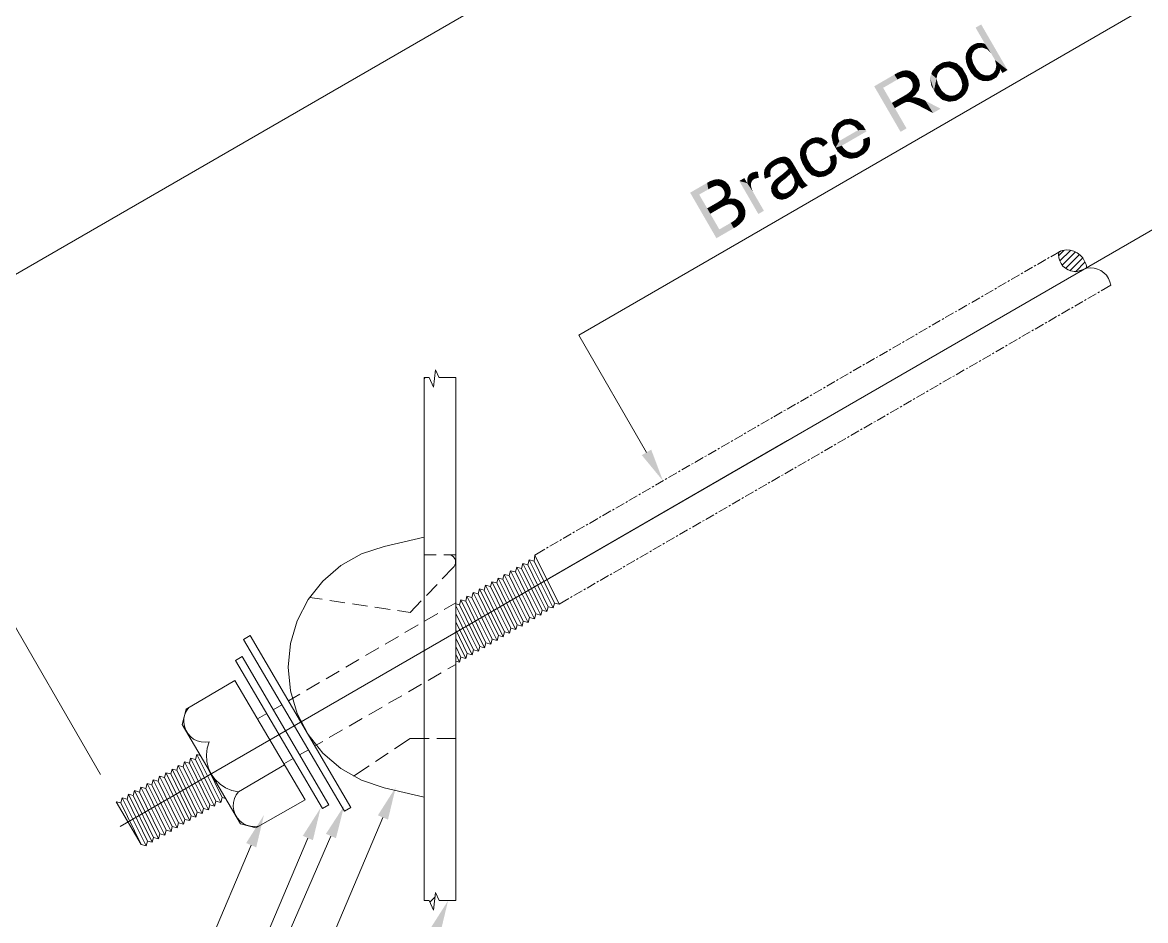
# Model space of a CAD drawing. Header units: millimetres. Extents: x 2 to 579, y 1 to 405.
# Drawn here: x 147.31 to 165.76, y 110.29 to 125.04 of the extents above; entities that cross this region are included whole.
import ezdxf

# ---------------------------------------------------------------- set-up
doc = ezdxf.new("R2010")
doc.units = ezdxf.units.MM
doc.linetypes.add('XKITLINE00', pattern=[0])
doc.layers.add('LinkedObject', color=7, linetype='Continuous', lineweight=0)

# ---------------------------------------------------------------- blocks, each defined once
blk = doc.blocks.new('*A4')
at = {"layer": 'LinkedObject'}
for color, points in [(7, [(163.057, 125.005), (163.121, 124.683), (162.965, 124.952)]), (7, [(163.057, 125.005), (163.222, 124.527), (163.121, 124.683)]), (7, [(163.222, 124.527), (163.057, 125.005), (163.49, 124.257)]), (7, [(162.953, 124.686), (163.013, 124.619), (162.928, 124.672)]), (7, [(163.002, 124.701), (163.013, 124.619), (162.953, 124.686)]), (7, [(163.027, 124.701), (163.013, 124.619), (163.002, 124.701)]), (7, [(163.027, 124.701), (163.081, 124.623), (163.013, 124.619)]), (7, [(163.052, 124.702), (163.081, 124.623), (163.027, 124.701)]), (7, [(163.099, 124.693), (163.081, 124.623), (163.052, 124.702)]), (7, [(163.121, 124.683), (163.081, 124.623), (163.099, 124.693)]), (7, [(163.081, 124.623), (163.121, 124.683), (163.117, 124.61)]), (7, [(163.117, 124.61), (163.121, 124.683), (163.153, 124.596)]), (7, [(163.121, 124.683), (163.222, 124.527), (163.153, 124.596)]), (7, [(162.811, 124.534), (162.908, 124.492), (162.8, 124.46)]), (7, [(162.914, 124.529), (162.811, 124.534), (162.828, 124.567)]), (7, [(162.908, 124.492), (162.811, 124.534), (162.914, 124.529)]), (7, [(162.845, 124.6), (162.951, 124.583), (162.828, 124.567)]), (7, [(162.828, 124.567), (162.951, 124.583), (162.914, 124.529)]), (7, [(162.895, 124.653), (162.951, 124.583), (162.845, 124.6)]), (7, [(162.928, 124.672), (162.951, 124.583), (162.895, 124.653)]), (7, [(162.928, 124.672), (163.013, 124.619), (162.981, 124.601)]), (7, [(162.951, 124.583), (162.928, 124.672), (162.981, 124.601)]), (7, [(163.222, 124.527), (163.49, 124.257), (163.254, 124.471)]), (7, [(162.372, 124.351), (162.237, 124.192), (162.322, 124.321)]), (7, [(162.382, 124.254), (162.237, 124.192), (162.372, 124.351)]), (7, [(162.322, 124.321), (162.237, 124.192), (162.254, 124.242)]), (7, [(162.54, 124.399), (162.372, 124.351), (162.428, 124.383)]), (7, [(162.597, 124.383), (162.372, 124.351), (162.54, 124.399)]), (7, [(162.522, 124.301), (162.372, 124.351), (162.597, 124.383)]), (7, [(162.372, 124.351), (162.45, 124.294), (162.416, 124.274)]), (7, [(162.45, 124.294), (162.372, 124.351), (162.522, 124.301)]), (7, [(162.382, 124.254), (162.372, 124.351), (162.416, 124.274)]), (7, [(162.522, 124.301), (162.597, 124.383), (162.56, 124.288)]), (7, [(162.597, 124.383), (162.597, 124.275), (162.56, 124.288)]), (7, [(162.748, 124.286), (162.597, 124.383), (162.654, 124.367)]), (7, [(162.785, 124.221), (162.597, 124.383), (162.748, 124.286)]), (7, [(162.664, 124.212), (162.597, 124.383), (162.785, 124.221)]), (7, [(162.597, 124.275), (162.597, 124.383), (162.664, 124.212)]), (7, [(162.8, 124.46), (162.908, 124.492), (162.806, 124.419)]), (7, [(162.806, 124.419), (162.908, 124.492), (162.902, 124.455)]), (7, [(162.902, 124.455), (162.864, 124.256), (162.806, 124.419)]), (7, [(162.806, 124.419), (162.864, 124.256), (162.811, 124.378)]), (7, [(162.811, 124.378), (162.864, 124.256), (162.84, 124.297)]), (7, [(162.927, 124.364), (162.864, 124.256), (162.902, 124.455)]), (7, [(162.864, 124.256), (162.927, 124.364), (162.958, 124.31)]), (7, [(163.254, 124.471), (163.49, 124.257), (163.283, 124.421)]), (7, [(163.283, 124.421), (163.49, 124.257), (163.306, 124.334)]), (7, [(163.306, 124.334), (163.365, 124.276), (163.299, 124.297)]), (7, [(163.306, 124.334), (163.49, 124.257), (163.365, 124.276)]), (7, [(161.683, 124.101), (161.3, 123.989), (161.631, 124.181)]), (7, [(161.795, 124.248), (161.631, 124.181), (161.763, 124.243)]), (7, [(161.795, 124.143), (161.631, 124.181), (161.795, 124.248)]), (7, [(161.763, 124.243), (161.631, 124.181), (161.681, 124.21)]), (7, [(161.631, 124.181), (161.725, 124.125), (161.683, 124.101)]), (7, [(161.725, 124.125), (161.631, 124.181), (161.795, 124.143)]), (7, [(161.827, 124.253), (161.824, 124.137), (161.795, 124.248)]), (7, [(161.795, 124.248), (161.824, 124.137), (161.795, 124.143)]), (7, [(161.824, 124.137), (161.827, 124.253), (161.853, 124.131)]), (7, [(161.919, 124.225), (161.827, 124.253), (161.889, 124.242)]), (7, [(161.853, 124.131), (161.827, 124.253), (161.919, 124.225)]), (7, [(161.919, 124.225), (161.898, 124.098), (161.853, 124.131)]), (7, [(161.949, 124.209), (161.898, 124.098), (161.919, 124.225)]), (7, [(161.997, 124.161), (161.898, 124.098), (161.949, 124.209)]), (7, [(162.015, 124.13), (161.898, 124.098), (161.997, 124.161)]), (7, [(161.898, 124.098), (162.015, 124.13), (161.913, 124.072)]), (7, [(162.015, 124.13), (161.924, 124.054), (161.913, 124.072)]), (7, [(161.924, 124.054), (162.015, 124.13), (161.933, 124.014)]), (7, [(161.933, 124.014), (162.015, 124.13), (162.041, 123.966)]), (7, [(162.051, 124.009), (162.015, 124.13), (162.038, 124.091)]), (7, [(162.041, 123.966), (162.015, 124.13), (162.051, 124.009)]), (7, [(162.237, 124.192), (162.282, 123.921), (162.216, 124.132)]), (7, [(162.216, 124.132), (162.282, 123.921), (162.239, 123.996)]), (7, [(162.34, 124.196), (162.237, 124.192), (162.382, 124.254)]), (7, [(162.237, 124.192), (162.34, 124.196), (162.332, 124.157)]), (7, [(162.324, 124.118), (162.282, 123.921), (162.237, 124.192)]), (7, [(162.324, 124.118), (162.237, 124.192), (162.332, 124.157)]), (7, [(162.664, 124.212), (162.785, 124.221), (162.693, 124.162)]), (7, [(162.785, 124.221), (162.724, 124.109), (162.693, 124.162)]), (7, [(162.724, 124.109), (162.785, 124.221), (162.747, 124.017)]), (7, [(162.747, 124.017), (162.785, 124.221), (162.849, 124.039)]), (7, [(162.847, 124.078), (162.785, 124.221), (162.815, 124.169)]), (7, [(162.849, 124.039), (162.785, 124.221), (162.847, 124.078)]), (7, [(162.988, 124.258), (162.864, 124.256), (162.958, 124.31)]), (7, [(162.864, 124.256), (162.988, 124.258), (162.888, 124.215)]), (7, [(162.888, 124.215), (162.988, 124.258), (162.945, 124.15)]), (7, [(162.945, 124.15), (162.988, 124.258), (162.978, 124.126)]), (7, [(162.978, 124.126), (162.988, 124.258), (163.055, 124.193)]), (7, [(163.055, 124.193), (163.083, 124.077), (162.978, 124.126)]), (7, [(163.092, 124.18), (163.083, 124.077), (163.055, 124.193)]), (7, [(163.083, 124.077), (163.092, 124.18), (163.12, 124.075)]), (7, [(163.12, 124.075), (163.092, 124.18), (163.128, 124.167)]), (7, [(163.128, 124.167), (163.26, 124.108), (163.12, 124.075)]), (7, [(163.195, 124.171), (163.26, 124.108), (163.128, 124.167)]), (7, [(163.26, 124.108), (163.195, 124.171), (163.225, 124.189)]), (7, [(163.255, 124.206), (163.26, 124.108), (163.225, 124.189)]), (7, [(163.255, 124.206), (163.365, 124.276), (163.26, 124.108)]), (7, [(163.292, 124.26), (163.365, 124.276), (163.255, 124.206)]), (7, [(163.26, 124.108), (163.365, 124.276), (163.31, 124.137)]), (7, [(163.365, 124.276), (163.292, 124.26), (163.299, 124.297)]), (7, [(163.31, 124.137), (163.365, 124.276), (163.362, 124.221)]), (7, [(163.365, 124.276), (163.49, 124.257), (163.405, 124.208)]), (7, [(161.447, 123.964), (161.3, 123.989), (161.683, 124.101)]), (7, [(161.59, 123.717), (161.733, 123.241), (161.3, 123.989)]), (7, [(161.3, 123.989), (161.447, 123.964), (161.59, 123.717)]), (7, [(161.9, 123.915), (162.041, 123.966), (161.885, 123.897)]), (7, [(162.031, 123.924), (161.885, 123.897), (162.041, 123.966)]), (7, [(161.915, 123.933), (162.041, 123.966), (161.9, 123.915)]), (7, [(162.041, 123.966), (161.915, 123.933), (161.931, 123.972)]), (7, [(161.932, 123.993), (162.041, 123.966), (161.931, 123.972)]), (7, [(161.933, 124.014), (162.041, 123.966), (161.932, 123.993)]), (7, [(162.346, 124.027), (162.282, 123.921), (162.324, 124.118)]), (7, [(162.282, 123.921), (162.346, 124.027), (162.376, 123.975)]), (7, [(162.406, 123.923), (162.282, 123.921), (162.376, 123.975)]), (7, [(162.74, 123.978), (162.831, 123.927), (162.732, 123.938)]), (7, [(162.849, 124.039), (162.74, 123.978), (162.747, 124.017)]), (7, [(162.85, 124), (162.74, 123.978), (162.849, 124.039)]), (7, [(162.831, 123.927), (162.74, 123.978), (162.85, 124)]), (7, [(162.978, 124.126), (163.083, 124.077), (163.012, 124.103)]), (7, [(163.12, 124.075), (163.26, 124.108), (163.158, 124.073)]), (7, [(163.158, 124.073), (163.26, 124.108), (163.228, 124.089)]), (7, [(161.754, 123.697), (161.59, 123.717), (161.802, 123.839)]), (7, [(161.754, 123.697), (161.802, 123.839), (161.773, 123.708)]), (7, [(161.773, 123.708), (161.802, 123.839), (161.802, 123.722)]), (7, [(161.852, 123.732), (161.802, 123.839), (161.836, 123.859)]), (7, [(161.802, 123.722), (161.802, 123.839), (161.811, 123.725)]), (7, [(161.811, 123.725), (161.802, 123.839), (161.824, 123.729)]), (7, [(161.824, 123.729), (161.802, 123.839), (161.852, 123.732)]), (7, [(161.885, 123.897), (161.922, 123.805), (161.836, 123.859)]), (7, [(161.852, 123.732), (161.836, 123.859), (161.868, 123.731)]), (7, [(161.836, 123.859), (161.922, 123.805), (161.868, 123.731)]), (7, [(161.868, 123.731), (161.922, 123.805), (161.883, 123.731)]), (7, [(161.922, 123.805), (161.922, 123.72), (161.883, 123.731)]), (7, [(161.972, 123.844), (161.885, 123.897), (162.031, 123.924)]), (7, [(161.922, 123.805), (161.885, 123.897), (161.972, 123.844)]), (7, [(161.948, 123.807), (161.922, 123.72), (161.922, 123.805)]), (7, [(161.922, 123.72), (161.948, 123.807), (161.947, 123.71)]), (7, [(161.947, 123.71), (161.948, 123.807), (161.971, 123.7)]), (7, [(162.004, 123.802), (161.948, 123.807), (161.988, 123.806)]), (7, [(161.971, 123.7), (161.948, 123.807), (162.004, 123.802)]), (7, [(162.004, 123.802), (162.037, 123.67), (161.971, 123.7)]), (7, [(162.037, 123.795), (162.037, 123.67), (162.004, 123.802)]), (7, [(162.106, 123.769), (162.037, 123.67), (162.037, 123.795)]), (7, [(162.037, 123.67), (162.106, 123.769), (162.078, 123.648)]), (7, [(162.078, 123.648), (162.106, 123.769), (162.143, 123.75)]), (7, [(162.406, 123.923), (162.474, 123.751), (162.282, 123.921)]), (7, [(162.282, 123.921), (162.474, 123.751), (162.322, 123.852)]), (7, [(162.322, 123.852), (162.474, 123.751), (162.418, 123.767)]), (7, [(162.474, 123.858), (162.474, 123.751), (162.406, 123.923)]), (7, [(162.474, 123.751), (162.474, 123.858), (162.512, 123.846)]), (7, [(162.549, 123.833), (162.474, 123.751), (162.512, 123.846)]), (7, [(162.549, 123.833), (162.7, 123.784), (162.474, 123.751)]), (7, [(162.474, 123.751), (162.7, 123.784), (162.53, 123.735)]), (7, [(162.53, 123.735), (162.7, 123.784), (162.643, 123.751)]), (7, [(162.621, 123.84), (162.7, 123.784), (162.549, 123.833)]), (7, [(162.7, 123.784), (162.621, 123.84), (162.656, 123.86)]), (7, [(162.69, 123.88), (162.7, 123.784), (162.656, 123.86)]), (7, [(162.811, 123.893), (162.69, 123.88), (162.732, 123.938)]), (7, [(162.791, 123.859), (162.69, 123.88), (162.811, 123.893)]), (7, [(162.735, 123.805), (162.69, 123.88), (162.791, 123.859)]), (7, [(162.7, 123.784), (162.69, 123.88), (162.735, 123.805)]), (7, [(162.732, 123.938), (162.831, 123.927), (162.811, 123.893)]), (7, [(161.59, 123.717), (161.639, 123.631), (161.733, 123.241)]), (7, [(161.639, 123.631), (161.59, 123.717), (161.754, 123.697)]), (7, [(161.733, 123.241), (161.639, 123.631), (161.831, 123.298)]), (7, [(162.078, 123.648), (162.143, 123.75), (162.266, 123.55)]), (7, [(162.266, 123.55), (162.143, 123.75), (162.39, 123.621)]), (7, [(160.75, 123.413), (160.611, 123.232), (160.694, 123.381)]), (7, [(160.763, 123.32), (160.611, 123.232), (160.75, 123.413)]), (7, [(160.915, 123.459), (160.75, 123.413), (160.804, 123.444)]), (7, [(160.97, 123.442), (160.75, 123.413), (160.915, 123.459)]), (7, [(160.902, 123.364), (160.75, 123.413), (160.97, 123.442)]), (7, [(160.75, 123.413), (160.829, 123.358), (160.794, 123.338)]), (7, [(160.829, 123.358), (160.75, 123.413), (160.902, 123.364)]), (7, [(160.763, 123.32), (160.75, 123.413), (160.794, 123.338)]), (7, [(160.902, 123.364), (160.97, 123.442), (160.939, 123.35)]), (7, [(160.97, 123.442), (160.963, 123.342), (160.939, 123.35)]), (7, [(160.963, 123.342), (160.97, 123.442), (161.01, 123.3)]), (7, [(161.121, 123.34), (160.97, 123.442), (161.026, 123.424)]), (7, [(161.01, 123.3), (160.97, 123.442), (161.121, 123.34)]), (7, [(160.611, 123.232), (160.624, 123.048), (160.598, 123.174)]), (7, [(160.694, 123.381), (160.611, 123.232), (160.625, 123.29)]), (7, [(160.722, 123.268), (160.611, 123.232), (160.763, 123.32)]), (7, [(160.713, 123.234), (160.611, 123.232), (160.722, 123.268)]), (7, [(160.611, 123.232), (160.713, 123.234), (160.703, 123.2)]), (7, [(160.703, 123.2), (160.624, 123.048), (160.611, 123.232)]), (7, [(161.162, 123.269), (160.664, 122.979), (161.159, 123.273)]), (7, [(160.73, 123.093), (161.159, 123.273), (160.664, 122.979)]), (7, [(161.169, 123.257), (160.664, 122.979), (161.162, 123.269)]), (7, [(161.173, 123.248), (160.664, 122.979), (161.169, 123.257)]), (7, [(160.769, 123.015), (160.664, 122.979), (161.173, 123.248)]), (7, [(161.033, 123.268), (161.159, 123.273), (160.73, 123.093)]), (7, [(161.01, 123.3), (161.121, 123.34), (161.033, 123.268)]), (7, [(161.159, 123.273), (161.033, 123.268), (161.121, 123.34)]), (7, [(160.135, 123.035), (160.237, 123.016), (160.115, 123.002)]), (7, [(160.19, 123.089), (160.237, 123.016), (160.135, 123.035)]), (7, [(160.225, 123.109), (160.237, 123.016), (160.19, 123.089)]), (7, [(160.354, 123.154), (160.225, 123.109), (160.269, 123.135)]), (7, [(160.395, 123.148), (160.225, 123.109), (160.354, 123.154)]), (7, [(160.342, 123.058), (160.225, 123.109), (160.395, 123.148)]), (7, [(160.225, 123.109), (160.295, 123.049), (160.272, 123.036)]), (7, [(160.295, 123.049), (160.225, 123.109), (160.342, 123.058)]), (7, [(160.237, 123.016), (160.225, 123.109), (160.272, 123.036)]), (7, [(160.342, 123.058), (160.395, 123.148), (160.366, 123.053)]), (7, [(160.395, 123.148), (160.39, 123.049), (160.366, 123.053)]), (7, [(160.39, 123.049), (160.395, 123.148), (160.437, 123.021)]), (7, [(160.508, 123.099), (160.395, 123.148), (160.436, 123.142)]), (7, [(160.54, 123.062), (160.395, 123.148), (160.508, 123.099)]), (7, [(160.437, 123.021), (160.395, 123.148), (160.54, 123.062)]), (7, [(160.437, 123.021), (160.54, 123.062), (160.459, 122.997)]), (7, [(160.712, 123.13), (160.624, 123.048), (160.703, 123.2)]), (7, [(160.624, 123.048), (160.712, 123.13), (160.73, 123.093)]), (7, [(160.73, 123.093), (160.664, 122.979), (160.624, 123.048)]), (7, [(161.11, 123.002), (161.228, 123.026), (161.1, 122.978)]), (7, [(161.211, 122.985), (161.1, 122.978), (161.228, 123.026)]), (7, [(161.12, 123.025), (161.228, 123.026), (161.11, 123.002)]), (7, [(161.219, 123.162), (161.124, 123.084), (161.117, 123.119)]), (7, [(161.12, 123.025), (161.219, 123.162), (161.228, 123.026)]), (7, [(161.124, 123.084), (161.219, 123.162), (161.12, 123.025)]), (7, [(161.228, 123.026), (161.219, 123.162), (161.232, 123.114)]), (7, [(160.094, 122.968), (160.188, 122.921), (160.079, 122.893)]), (7, [(160.079, 122.893), (160.188, 122.921), (160.083, 122.852)]), (7, [(160.083, 122.852), (160.188, 122.921), (160.181, 122.884)]), (7, [(160.181, 122.884), (160.143, 122.682), (160.083, 122.852)]), (7, [(160.083, 122.852), (160.143, 122.682), (160.088, 122.811)]), (7, [(160.195, 122.958), (160.094, 122.968), (160.115, 123.002)]), (7, [(160.188, 122.921), (160.094, 122.968), (160.195, 122.958)]), (7, [(160.115, 123.002), (160.237, 123.016), (160.195, 122.958)]), (7, [(160.205, 122.793), (160.143, 122.682), (160.181, 122.884)]), (7, [(160.662, 122.872), (160.579, 122.794), (160.564, 122.832)]), (7, [(160.579, 122.794), (160.662, 122.872), (160.586, 122.73)]), (7, [(160.586, 122.73), (160.662, 122.872), (160.671, 122.682)]), (7, [(160.686, 122.726), (160.662, 122.872), (160.681, 122.821)]), (7, [(160.671, 122.682), (160.662, 122.872), (160.686, 122.726)]), (7, [(160.797, 122.972), (160.664, 122.979), (160.769, 123.015)]), (7, [(160.664, 122.979), (160.852, 122.814), (160.702, 122.913)]), (7, [(160.797, 122.972), (160.852, 122.814), (160.664, 122.979)]), (7, [(160.702, 122.913), (160.852, 122.814), (160.796, 122.831)]), (7, [(160.862, 122.918), (160.852, 122.814), (160.797, 122.972)]), (7, [(160.852, 122.814), (160.862, 122.918), (160.908, 122.798)]), (7, [(160.898, 122.907), (160.908, 122.798), (160.862, 122.918)]), (7, [(160.935, 122.897), (160.908, 122.798), (160.898, 122.907)]), (7, [(160.935, 122.897), (161.083, 122.85), (160.908, 122.798)]), (7, [(160.908, 122.798), (161.083, 122.85), (161.023, 122.815)]), (7, [(161.005, 122.906), (161.083, 122.85), (160.935, 122.897)]), (7, [(161.039, 122.925), (161.083, 122.85), (161.005, 122.906)]), (7, [(161.064, 122.94), (161.083, 122.85), (161.039, 122.925)]), (7, [(161.064, 122.94), (161.211, 122.985), (161.083, 122.85)]), (7, [(161.1, 122.978), (161.211, 122.985), (161.064, 122.94)]), (7, [(161.083, 122.85), (161.211, 122.985), (161.13, 122.877)]), (7, [(161.13, 122.877), (161.211, 122.985), (161.194, 122.945)]), (7, [(159.521, 122.664), (159.611, 122.638), (159.496, 122.614)]), (7, [(159.542, 122.689), (159.611, 122.638), (159.521, 122.664)]), (7, [(159.619, 122.759), (159.542, 122.689), (159.563, 122.714)]), (7, [(159.652, 122.677), (159.542, 122.689), (159.619, 122.759)]), (7, [(159.611, 122.638), (159.542, 122.689), (159.652, 122.677)]), (7, [(159.654, 122.78), (159.719, 122.715), (159.619, 122.759)]), (7, [(159.652, 122.677), (159.619, 122.759), (159.685, 122.695)]), (7, [(159.685, 122.695), (159.619, 122.759), (159.719, 122.715)]), (7, [(159.776, 122.828), (159.654, 122.78), (159.75, 122.824)]), (7, [(159.781, 122.73), (159.654, 122.78), (159.776, 122.828)]), (7, [(159.75, 122.824), (159.654, 122.78), (159.689, 122.8)]), (7, [(159.719, 122.715), (159.654, 122.78), (159.781, 122.73)]), (7, [(159.846, 122.831), (159.776, 122.828), (159.803, 122.833)]), (7, [(159.864, 122.824), (159.776, 122.828), (159.846, 122.831)]), (7, [(159.781, 122.73), (159.776, 122.828), (159.807, 122.725)]), (7, [(159.807, 122.725), (159.776, 122.828), (159.827, 122.721)]), (7, [(159.776, 122.828), (159.863, 122.689), (159.827, 122.721)]), (7, [(159.864, 122.824), (159.863, 122.689), (159.776, 122.828)]), (7, [(159.881, 122.818), (159.863, 122.689), (159.864, 122.824)]), (7, [(159.914, 122.795), (159.863, 122.689), (159.881, 122.818)]), (7, [(159.929, 122.778), (159.863, 122.689), (159.914, 122.795)]), (7, [(159.863, 122.689), (159.929, 122.778), (159.938, 122.768)]), (7, [(159.863, 122.689), (159.938, 122.768), (159.879, 122.661)]), (7, [(159.879, 122.661), (159.938, 122.768), (159.88, 122.658)]), (7, [(159.88, 122.658), (159.938, 122.768), (159.887, 122.646)]), (7, [(159.887, 122.646), (159.938, 122.768), (159.892, 122.637)]), (7, [(159.892, 122.637), (159.938, 122.768), (159.934, 122.565)]), (7, [(159.964, 122.727), (159.934, 122.565), (159.938, 122.768)]), (7, [(159.982, 122.696), (159.934, 122.565), (159.964, 122.727)]), (7, [(159.982, 122.696), (159.953, 122.531), (159.934, 122.565)]), (7, [(160.053, 122.574), (159.953, 122.531), (159.982, 122.696)]), (7, [(160.088, 122.811), (160.143, 122.682), (160.118, 122.726)]), (7, [(160.143, 122.682), (160.205, 122.793), (160.236, 122.739)]), (7, [(160.267, 122.684), (160.143, 122.682), (160.236, 122.739)]), (7, [(160.267, 122.684), (160.331, 122.512), (160.143, 122.682)]), (7, [(160.143, 122.682), (160.331, 122.512), (160.182, 122.614)]), (7, [(160.334, 122.617), (160.331, 122.512), (160.267, 122.684)]), (7, [(160.534, 122.633), (160.671, 122.682), (160.552, 122.543)]), (7, [(160.569, 122.676), (160.671, 122.682), (160.534, 122.633)]), (7, [(160.552, 122.543), (160.671, 122.682), (160.596, 122.568)]), (7, [(160.671, 122.682), (160.569, 122.676), (160.578, 122.703)]), (7, [(160.586, 122.73), (160.671, 122.682), (160.578, 122.703)]), (7, [(160.596, 122.568), (160.671, 122.682), (160.655, 122.638)]), (7, [(159.215, 122.399), (159.084, 122.434), (159.167, 122.482)]), (7, [(159.221, 122.492), (159.215, 122.399), (159.214, 122.437)]), (7, [(159.229, 122.509), (159.215, 122.399), (159.221, 122.492)]), (7, [(159.312, 122.455), (159.215, 122.399), (159.229, 122.509)]), (7, [(159.237, 122.526), (159.327, 122.464), (159.229, 122.509)]), (7, [(159.229, 122.509), (159.327, 122.464), (159.312, 122.455)]), (7, [(159.261, 122.552), (159.327, 122.464), (159.237, 122.526)]), (7, [(159.277, 122.561), (159.327, 122.464), (159.261, 122.552)]), (7, [(159.355, 122.587), (159.277, 122.561), (159.3, 122.575)]), (7, [(159.388, 122.586), (159.277, 122.561), (159.355, 122.587)]), (7, [(159.383, 122.483), (159.277, 122.561), (159.388, 122.586)]), (7, [(159.277, 122.561), (159.344, 122.473), (159.327, 122.464)]), (7, [(159.344, 122.473), (159.277, 122.561), (159.383, 122.483)]), (7, [(159.383, 122.483), (159.388, 122.586), (159.405, 122.483)]), (7, [(159.493, 122.588), (159.506, 122.471), (159.489, 122.562)]), (7, [(159.489, 122.562), (159.506, 122.471), (159.496, 122.504)]), (7, [(159.602, 122.618), (159.493, 122.588), (159.611, 122.638)]), (7, [(159.496, 122.614), (159.611, 122.638), (159.493, 122.588)]), (7, [(159.593, 122.597), (159.493, 122.588), (159.602, 122.618)]), (7, [(159.593, 122.597), (159.506, 122.471), (159.493, 122.588)]), (7, [(159.594, 122.544), (159.506, 122.471), (159.593, 122.597)]), (7, [(159.506, 122.471), (159.594, 122.544), (159.603, 122.511)]), (7, [(159.721, 122.491), (159.778, 122.423), (159.685, 122.461)]), (7, [(159.747, 122.51), (159.804, 122.444), (159.721, 122.491)]), (7, [(159.721, 122.491), (159.804, 122.444), (159.778, 122.423)]), (7, [(159.798, 122.549), (159.85, 122.48), (159.747, 122.51)]), (7, [(159.747, 122.51), (159.85, 122.48), (159.804, 122.444)]), (7, [(159.871, 122.612), (159.934, 122.565), (159.798, 122.549)]), (7, [(159.798, 122.549), (159.934, 122.565), (159.85, 122.48)]), (7, [(159.85, 122.48), (159.934, 122.565), (159.915, 122.54)]), (7, [(159.892, 122.637), (159.934, 122.565), (159.871, 122.612)]), (7, [(160.053, 122.574), (159.971, 122.501), (159.953, 122.531)]), (7, [(159.971, 122.501), (160.053, 122.574), (159.99, 122.45)]), (7, [(159.981, 122.356), (160.09, 122.51), (160.14, 122.43)]), (7, [(159.993, 122.405), (160.09, 122.51), (159.981, 122.356)]), (7, [(159.99, 122.45), (160.053, 122.574), (160.09, 122.51)]), (7, [(160.09, 122.51), (159.991, 122.431), (159.99, 122.45)]), (7, [(159.991, 122.431), (160.09, 122.51), (159.993, 122.405)]), (7, [(160.182, 122.614), (160.331, 122.512), (160.276, 122.529)]), (7, [(160.331, 122.512), (160.334, 122.617), (160.369, 122.604)]), (7, [(160.404, 122.592), (160.331, 122.512), (160.369, 122.604)]), (7, [(160.404, 122.592), (160.552, 122.543), (160.331, 122.512)]), (7, [(160.331, 122.512), (160.552, 122.543), (160.386, 122.495)]), (7, [(160.386, 122.495), (160.552, 122.543), (160.496, 122.511)]), (7, [(160.473, 122.598), (160.552, 122.543), (160.404, 122.592)]), (7, [(160.552, 122.543), (160.473, 122.598), (160.507, 122.618)]), (7, [(160.534, 122.633), (160.552, 122.543), (160.507, 122.618)]), (7, [(158.576, 122.297), (158.277, 122.242), (158.557, 122.404)]), (7, [(158.426, 122.211), (158.277, 122.242), (158.576, 122.297)]), (7, [(158.6, 122.429), (158.677, 122.348), (158.557, 122.404)]), (7, [(158.557, 122.404), (158.677, 122.348), (158.617, 122.321)]), (7, [(158.576, 122.297), (158.557, 122.404), (158.617, 122.321)]), (7, [(158.676, 122.457), (158.677, 122.348), (158.6, 122.429)]), (7, [(158.716, 122.357), (158.676, 122.457), (158.708, 122.461)]), (7, [(158.677, 122.348), (158.676, 122.457), (158.696, 122.353)]), (7, [(158.696, 122.353), (158.676, 122.457), (158.716, 122.357)]), (7, [(158.741, 122.465), (158.753, 122.352), (158.708, 122.461)]), (7, [(158.708, 122.461), (158.753, 122.352), (158.716, 122.357)]), (7, [(158.801, 122.453), (158.753, 122.352), (158.741, 122.465)]), (7, [(158.83, 122.438), (158.753, 122.352), (158.801, 122.453)]), (7, [(158.753, 122.352), (158.83, 122.438), (158.77, 122.344)]), (7, [(158.83, 122.438), (158.787, 122.335), (158.77, 122.344)]), (7, [(158.787, 122.335), (158.83, 122.438), (158.815, 122.307)]), (7, [(158.815, 122.307), (158.83, 122.438), (158.916, 122.356)]), (7, [(158.916, 122.356), (158.826, 122.288), (158.815, 122.307)]), (7, [(158.826, 122.288), (158.916, 122.356), (158.837, 122.269)]), (7, [(158.901, 122.382), (158.83, 122.438), (158.858, 122.423)]), (7, [(158.916, 122.356), (158.83, 122.438), (158.901, 122.382)]), (7, [(158.837, 122.269), (158.916, 122.356), (158.846, 122.231)]), (7, [(158.846, 122.231), (158.916, 122.356), (158.942, 122.251)]), (7, [(158.943, 122.28), (158.916, 122.356), (158.93, 122.332)]), (7, [(158.942, 122.251), (158.916, 122.356), (158.943, 122.28)]), (7, [(159.084, 122.434), (159.215, 122.399), (159.397, 121.892)]), (7, [(159.29, 122.43), (159.215, 122.399), (159.312, 122.455)]), (7, [(159.284, 122.414), (159.215, 122.399), (159.29, 122.43)]), (7, [(159.277, 122.398), (159.215, 122.399), (159.284, 122.414)]), (7, [(159.308, 122.258), (159.489, 121.945), (159.215, 122.399)]), (7, [(159.308, 122.258), (159.215, 122.399), (159.285, 122.316)]), (7, [(159.285, 122.316), (159.215, 122.399), (159.279, 122.345)]), (7, [(159.279, 122.345), (159.215, 122.399), (159.274, 122.364)]), (7, [(159.274, 122.364), (159.215, 122.399), (159.277, 122.398)]), (7, [(159.397, 121.892), (159.215, 122.399), (159.489, 121.945)]), (7, [(159.616, 122.363), (159.716, 122.328), (159.607, 122.323)]), (7, [(159.607, 122.323), (159.716, 122.328), (159.608, 122.301)]), (7, [(159.608, 122.301), (159.716, 122.328), (159.715, 122.315)]), (7, [(159.715, 122.315), (159.632, 122.218), (159.608, 122.301)]), (7, [(159.608, 122.301), (159.632, 122.218), (159.608, 122.279)]), (7, [(159.716, 122.342), (159.616, 122.363), (159.625, 122.381)]), (7, [(159.716, 122.328), (159.616, 122.363), (159.716, 122.342)]), (7, [(159.634, 122.4), (159.726, 122.367), (159.625, 122.381)]), (7, [(159.625, 122.381), (159.726, 122.367), (159.716, 122.342)]), (7, [(159.721, 122.289), (159.632, 122.218), (159.715, 122.315)]), (7, [(159.632, 122.218), (159.721, 122.289), (159.728, 122.277)]), (7, [(159.658, 122.434), (159.726, 122.367), (159.634, 122.4)]), (7, [(159.673, 122.45), (159.726, 122.367), (159.658, 122.434)]), (7, [(159.685, 122.461), (159.743, 122.391), (159.673, 122.45)]), (7, [(159.726, 122.367), (159.673, 122.45), (159.735, 122.379)]), (7, [(159.735, 122.379), (159.673, 122.45), (159.743, 122.391)]), (7, [(159.685, 122.461), (159.778, 122.423), (159.743, 122.391)]), (7, [(159.997, 122.246), (159.913, 122.27), (159.954, 122.309)]), (7, [(160.06, 122.364), (159.954, 122.309), (159.968, 122.332)]), (7, [(160.047, 122.327), (159.954, 122.309), (160.06, 122.364)]), (7, [(160.016, 122.269), (159.954, 122.309), (160.047, 122.327)]), (7, [(159.997, 122.246), (159.954, 122.309), (160.016, 122.269)]), (7, [(160.14, 122.43), (160.06, 122.364), (159.968, 122.332)]), (7, [(159.981, 122.356), (160.14, 122.43), (159.968, 122.332)]), (7, [(160.06, 122.364), (160.14, 122.43), (160.074, 122.346)]), (7, [(160.074, 122.346), (160.14, 122.43), (160.152, 122.415)]), (7, [(160.152, 122.415), (160.102, 122.318), (160.074, 122.346)]), (7, [(160.165, 122.4), (160.102, 122.318), (160.152, 122.415)]), (7, [(160.165, 122.4), (160.118, 122.308), (160.102, 122.318)]), (7, [(160.196, 122.374), (160.118, 122.308), (160.165, 122.4)]), (7, [(160.118, 122.308), (160.196, 122.374), (160.213, 122.363)]), (7, [(158.277, 122.242), (158.608, 121.896), (158.709, 121.494)]), (7, [(158.557, 121.985), (158.608, 121.896), (158.277, 122.242)]), (7, [(158.277, 122.242), (158.426, 122.211), (158.557, 121.985)]), (7, [(158.752, 122.098), (158.903, 122.137), (158.817, 122.017)]), (7, [(158.797, 122.129), (158.903, 122.137), (158.752, 122.098)]), (7, [(158.809, 122.142), (158.922, 122.165), (158.797, 122.129)]), (7, [(158.903, 122.137), (158.797, 122.129), (158.922, 122.165)]), (7, [(158.824, 122.158), (158.922, 122.165), (158.809, 122.142)]), (7, [(158.817, 122.017), (158.903, 122.137), (158.876, 122.043)]), (7, [(158.842, 122.193), (158.922, 122.165), (158.824, 122.158)]), (7, [(158.942, 122.251), (158.842, 122.193), (158.846, 122.231)]), (7, [(158.942, 122.222), (158.842, 122.193), (158.942, 122.251)]), (7, [(158.922, 122.165), (158.842, 122.193), (158.942, 122.222)]), (7, [(158.903, 122.137), (158.921, 122.052), (158.876, 122.043)]), (7, [(159.015, 122.143), (158.903, 122.137), (158.943, 122.147)]), (7, [(158.963, 122.048), (158.903, 122.137), (159.015, 122.143)]), (7, [(158.921, 122.052), (158.903, 122.137), (158.963, 122.048)]), (7, [(158.963, 122.048), (159.015, 122.143), (158.983, 122.039)]), (7, [(158.983, 122.039), (159.015, 122.143), (159.003, 122.029)]), (7, [(159.003, 122.029), (159.015, 122.143), (159.047, 122.129)]), (7, [(159.047, 122.129), (159.035, 121.999), (159.003, 122.029)]), (7, [(159.079, 122.116), (159.035, 121.999), (159.047, 122.129)]), (7, [(159.13, 122.07), (159.035, 121.999), (159.079, 122.116)]), (7, [(159.608, 122.279), (159.632, 122.218), (159.62, 122.238)]), (7, [(159.739, 122.259), (159.632, 122.218), (159.728, 122.277)]), (7, [(159.632, 122.218), (159.739, 122.259), (159.651, 122.184)]), (7, [(159.651, 122.184), (159.739, 122.259), (159.707, 122.142)]), (7, [(159.707, 122.142), (159.739, 122.259), (159.744, 122.134)]), (7, [(159.744, 122.134), (159.739, 122.259), (159.77, 122.236)]), (7, [(159.77, 122.236), (159.781, 122.126), (159.744, 122.134)]), (7, [(159.791, 122.232), (159.781, 122.126), (159.77, 122.236)]), (7, [(159.812, 122.228), (159.781, 122.126), (159.791, 122.232)]), (7, [(159.781, 122.126), (159.812, 122.228), (159.862, 122.144)]), (7, [(159.906, 122.17), (159.812, 122.228), (159.86, 122.239)]), (7, [(159.862, 122.144), (159.812, 122.228), (159.906, 122.17)]), (7, [(159.887, 122.254), (159.933, 122.185), (159.86, 122.239)]), (7, [(159.86, 122.239), (159.933, 122.185), (159.906, 122.17)]), (7, [(159.913, 122.27), (159.933, 122.185), (159.887, 122.254)]), (7, [(159.979, 122.224), (159.913, 122.27), (159.997, 122.246)]), (7, [(159.933, 122.185), (159.913, 122.27), (159.979, 122.224)]), (7, [(158.781, 121.997), (158.557, 121.985), (158.719, 122.078)]), (7, [(158.608, 121.896), (158.557, 121.985), (158.781, 121.997)]), (7, [(158.817, 122.017), (158.719, 122.078), (158.752, 122.098)]), (7, [(158.781, 121.997), (158.719, 122.078), (158.817, 122.017)]), (7, [(159.148, 122.037), (159.035, 121.999), (159.13, 122.07)]), (7, [(159.035, 121.999), (159.148, 122.037), (159.047, 121.978)]), (7, [(159.148, 122.037), (159.057, 121.961), (159.047, 121.978)]), (7, [(159.057, 121.961), (159.148, 122.037), (159.068, 121.925)]), (7, [(159.068, 121.925), (159.148, 122.037), (159.183, 121.927)]), (7, [(159.183, 121.927), (159.069, 121.889), (159.068, 121.925)]), (7, [(159.185, 121.898), (159.069, 121.889), (159.183, 121.927)]), (7, [(159.181, 121.956), (159.148, 122.037), (159.164, 122.011)]), (7, [(159.183, 121.927), (159.148, 122.037), (159.181, 121.956)]), (7, [(158.709, 121.494), (158.608, 121.896), (158.757, 121.639)]), (7, [(158.944, 121.747), (158.994, 121.659), (158.757, 121.639)]), (7, [(158.968, 121.761), (159.03, 121.679), (158.944, 121.747)]), (7, [(158.944, 121.747), (159.03, 121.679), (158.994, 121.659)]), (7, [(159, 121.782), (159.087, 121.72), (158.968, 121.761)]), (7, [(158.968, 121.761), (159.087, 121.72), (159.03, 121.679)]), (7, [(159.009, 121.79), (159.087, 121.72), (159, 121.782)]), (7, [(159.108, 121.741), (159.009, 121.79), (159.024, 121.803)]), (7, [(159.087, 121.72), (159.009, 121.79), (159.108, 121.741)]), (7, [(159.047, 121.829), (159.159, 121.804), (159.024, 121.803)]), (7, [(159.024, 121.803), (159.159, 121.804), (159.108, 121.741)]), (7, [(159.168, 121.825), (159.047, 121.829), (159.062, 121.857)]), (7, [(159.159, 121.804), (159.047, 121.829), (159.168, 121.825)]), (7, [(159.069, 121.889), (159.177, 121.847), (159.062, 121.857)]), (7, [(159.062, 121.857), (159.177, 121.847), (159.168, 121.825)]), (7, [(159.177, 121.847), (159.069, 121.889), (159.185, 121.898)]), (7, [(159.108, 121.741), (159.159, 121.804), (159.129, 121.761)]), (7, [(158.757, 121.639), (158.994, 121.659), (158.709, 121.494)]), (6, [(157.483, 117.932), (157.638, 118.022), (157.831, 117.51)]), (6, [(153.315, 111.947), (153.149, 112.017), (153.443, 112.479)]), (6, [(152.082, 111.609), (151.916, 111.68), (152.21, 112.141)]), (6, [(152.461, 111.641), (152.296, 111.713), (152.594, 112.172)]), (6, [(151.151, 111.491), (150.986, 111.562), (151.279, 112.024)]), (6, [(154.174, 110.083), (154.008, 110.154), (154.302, 110.616)])]:
    blk.add_hatch(color=color, dxfattribs=at).paths.add_polyline_path(points, flags=17)
at = {"layer": 'LinkedObject', "color": 6, "linetype": 'XKITLINE00', "lineweight": 0}
for p, q in [((144.685, 119.448), (186.079, 143.371)), ((156.447, 119.904), (165.607, 125.198)), ((154.188, 114.885), (169.009, 123.451)), ((148.591, 112.69), (144.235, 120.227)), ((157.561, 117.977), (156.447, 119.904)), ((153.232, 111.982), (149.077, 102.192)), ((152.378, 111.677), (149.464, 104.981)), ((151.999, 111.644), (150.421, 107.926)), ((151.068, 111.526), (150.165, 109.399))]:
    blk.add_line(p, q, dxfattribs=at)
at = {"layer": 'LinkedObject', "color": 9, "linetype": 'XKITLINE00', "lineweight": 0}
for p, q in [((164.199, 121.191), (164.368, 121.288)), ((163.766, 120.94), (163.902, 121.019)), ((163.929, 121.034), (163.956, 121.05)), ((163.983, 121.065), (164.118, 121.144)), ((164.145, 121.159), (164.172, 121.175)), ((163.55, 120.815), (163.685, 120.893)), ((163.712, 120.909), (163.739, 120.925)), ((163.117, 120.565), (163.252, 120.643)), ((163.279, 120.659), (163.306, 120.675)), ((163.333, 120.69), (163.469, 120.768)), ((163.496, 120.784), (163.523, 120.8)), ((165.026, 120.629), (165.185, 120.721)), ((162.901, 120.44), (163.036, 120.518)), ((163.063, 120.534), (163.09, 120.549)), ((164.593, 120.379), (164.728, 120.457)), ((164.756, 120.473), (164.783, 120.488)), ((164.81, 120.504), (164.945, 120.582)), ((164.972, 120.598), (164.999, 120.613)), ((162.468, 120.19), (162.603, 120.268)), ((162.63, 120.284), (162.657, 120.299)), ((162.684, 120.315), (162.819, 120.393)), ((162.846, 120.409), (162.873, 120.424)), ((164.377, 120.254), (164.512, 120.332)), ((164.539, 120.347), (164.566, 120.363)), ((162.251, 120.065), (162.386, 120.143)), ((162.414, 120.158), (162.441, 120.174)), ((163.944, 120.003), (164.079, 120.082)), ((164.106, 120.097), (164.133, 120.113)), ((164.16, 120.129), (164.296, 120.207)), ((164.323, 120.222), (164.35, 120.238)), ((161.818, 119.814), (161.954, 119.893)), ((161.981, 119.908), (162.008, 119.924)), ((162.035, 119.94), (162.17, 120.018)), ((162.197, 120.033), (162.224, 120.049)), ((163.727, 119.878), (163.863, 119.957)), ((163.89, 119.972), (163.917, 119.988)), ((161.602, 119.689), (161.737, 119.768)), ((161.764, 119.783), (161.791, 119.799)), ((163.295, 119.628), (163.43, 119.706)), ((163.457, 119.722), (163.484, 119.738)), ((163.511, 119.753), (163.646, 119.831)), ((163.673, 119.847), (163.7, 119.863)), ((161.169, 119.439), (161.304, 119.517)), ((161.331, 119.533), (161.358, 119.549)), ((161.385, 119.564), (161.521, 119.642)), ((161.548, 119.658), (161.575, 119.674)), ((163.078, 119.503), (163.213, 119.581)), ((163.24, 119.597), (163.267, 119.613)), ((154.063, 119.048), (154.096, 119.335)), ((154.096, 119.335), (154.153, 119.204)), ((160.953, 119.314), (161.088, 119.392)), ((161.115, 119.408), (161.142, 119.424)), ((162.808, 119.347), (162.835, 119.362)), ((162.862, 119.378), (162.997, 119.456)), ((163.024, 119.472), (163.051, 119.487)), ((153.909, 119.205), (153.993, 119.205)), ((153.909, 119.187), (153.926, 119.205)), ((153.993, 119.205), (154.063, 119.048)), ((154.153, 119.205), (154.427, 119.205)), ((160.682, 119.158), (160.709, 119.173)), ((160.736, 119.189), (160.871, 119.267)), ((160.898, 119.283), (160.925, 119.298)), ((162.429, 119.128), (162.564, 119.206)), ((162.591, 119.222), (162.618, 119.237)), ((162.645, 119.253), (162.78, 119.331)), ((160.303, 118.939), (160.438, 119.017)), ((160.466, 119.033), (160.493, 119.048)), ((160.52, 119.064), (160.655, 119.142)), ((162.158, 118.971), (162.185, 118.987)), ((162.212, 119.003), (162.348, 119.081)), ((162.375, 119.096), (162.402, 119.112)), ((160.033, 118.782), (160.06, 118.798)), ((160.087, 118.814), (160.222, 118.892)), ((160.249, 118.907), (160.276, 118.923)), ((161.779, 118.752), (161.915, 118.831)), ((161.942, 118.846), (161.969, 118.862)), ((161.996, 118.878), (162.131, 118.956)), ((159.654, 118.563), (159.789, 118.642)), ((159.816, 118.657), (159.843, 118.673)), ((159.87, 118.689), (160.006, 118.767)), ((161.509, 118.596), (161.536, 118.612)), ((161.563, 118.627), (161.698, 118.706)), ((161.725, 118.721), (161.752, 118.737)), ((159.383, 118.407), (159.41, 118.423)), ((159.437, 118.438), (159.573, 118.517)), ((159.6, 118.532), (159.627, 118.548)), ((161.13, 118.377), (161.265, 118.455)), ((161.292, 118.471), (161.319, 118.487)), ((161.346, 118.502), (161.482, 118.58)), ((159.004, 118.188), (159.14, 118.266)), ((159.167, 118.282), (159.194, 118.298)), ((159.221, 118.313), (159.356, 118.391)), ((160.859, 118.221), (160.887, 118.236)), ((160.914, 118.252), (161.049, 118.33)), ((161.076, 118.346), (161.103, 118.362)), ((159.874, 118.171), (148.914, 111.836)), ((158.734, 118.032), (158.761, 118.047)), ((158.788, 118.063), (158.923, 118.141)), ((158.95, 118.157), (158.977, 118.173)), ((160.481, 118.002), (160.616, 118.08)), ((160.643, 118.096), (160.67, 118.111)), ((160.697, 118.127), (160.832, 118.205)), ((158.355, 117.813), (158.49, 117.891)), ((158.517, 117.907), (158.545, 117.922)), ((158.572, 117.938), (158.707, 118.016)), ((160.21, 117.845), (160.237, 117.861)), ((160.264, 117.877), (160.4, 117.955)), ((160.427, 117.971), (160.454, 117.986)), ((158.085, 117.657), (158.112, 117.672)), ((158.139, 117.688), (158.274, 117.766)), ((158.301, 117.782), (158.328, 117.797)), ((159.831, 117.627), (159.967, 117.705)), ((159.994, 117.72), (160.021, 117.736)), ((160.048, 117.752), (160.183, 117.83)), ((157.706, 117.438), (157.841, 117.516)), ((157.868, 117.531), (157.895, 117.547)), ((157.922, 117.563), (158.058, 117.641)), ((159.615, 117.501), (159.75, 117.58)), ((159.777, 117.595), (159.804, 117.611)), ((157.489, 117.312), (157.625, 117.391)), ((157.652, 117.406), (157.679, 117.422)), ((159.182, 117.251), (159.317, 117.329)), ((159.344, 117.345), (159.371, 117.361)), ((159.398, 117.376), (159.534, 117.455)), ((159.561, 117.47), (159.588, 117.486)), ((157.056, 117.062), (157.192, 117.14)), ((157.219, 117.156), (157.246, 117.172)), ((157.273, 117.187), (157.408, 117.266)), ((157.435, 117.281), (157.462, 117.297)), ((158.966, 117.126), (159.101, 117.204)), ((159.128, 117.22), (159.155, 117.236)), ((156.84, 116.937), (156.975, 117.015)), ((157.002, 117.031), (157.029, 117.047)), ((158.533, 116.876), (158.668, 116.954)), ((158.695, 116.97), (158.722, 116.985)), ((158.749, 117.001), (158.884, 117.079)), ((158.911, 117.095), (158.938, 117.111)), ((156.407, 116.687), (156.542, 116.765)), ((156.569, 116.781), (156.596, 116.796)), ((156.624, 116.812), (156.759, 116.89)), ((156.786, 116.906), (156.813, 116.922)), ((158.316, 116.751), (158.451, 116.829)), ((158.479, 116.845), (158.506, 116.86)), ((156.191, 116.562), (156.326, 116.64)), ((156.353, 116.656), (156.38, 116.671)), ((157.883, 116.501), (158.019, 116.579)), ((158.046, 116.594), (158.073, 116.61)), ((158.1, 116.626), (158.235, 116.704)), ((158.262, 116.72), (158.289, 116.735)), ((155.724, 116.292), (155.893, 116.39)), ((155.92, 116.406), (155.947, 116.421)), ((155.974, 116.437), (156.109, 116.515)), ((156.137, 116.531), (156.164, 116.546)), ((157.667, 116.376), (157.802, 116.454)), ((157.829, 116.469), (157.856, 116.485)), ((157.234, 116.125), (157.369, 116.204)), ((157.396, 116.219), (157.423, 116.235)), ((157.45, 116.25), (157.586, 116.329)), ((157.613, 116.344), (157.64, 116.36)), ((157.017, 116), (157.153, 116.078)), ((157.18, 116.094), (157.207, 116.11)), ((156.585, 115.75), (156.72, 115.828)), ((156.747, 115.844), (156.774, 115.86)), ((156.801, 115.875), (156.936, 115.953)), ((156.963, 115.969), (156.99, 115.985)), ((156.368, 115.625), (156.503, 115.703)), ((156.53, 115.719), (156.558, 115.734)), ((156.128, 115.486), (156.287, 115.578)), ((156.314, 115.594), (156.341, 115.609))]:
    blk.add_line(p, q, dxfattribs=at)
at = {"layer": 'LinkedObject', "color": 3, "linetype": 'XKITLINE00', "lineweight": 0}
for p, q in [((164.335, 121.277), (164.329, 121.225)), ((164.329, 121.225), (164.333, 121.174)), ((164.394, 121.295), (164.335, 121.277)), ((164.456, 121.301), (164.394, 121.295)), ((164.517, 121.296), (164.456, 121.301)), ((164.577, 121.28), (164.517, 121.296)), ((164.632, 121.253), (164.577, 121.28)), ((164.682, 121.216), (164.632, 121.253)), ((164.724, 121.171), (164.682, 121.216)), ((164.333, 121.174), (164.346, 121.124)), ((164.346, 121.124), (164.369, 121.077)), ((164.369, 121.077), (164.4, 121.036)), ((164.4, 121.036), (164.439, 121.002)), ((164.439, 121.002), (164.483, 120.975)), ((164.756, 121.118), (164.724, 121.171)), ((164.79, 121), (164.732, 120.982)), ((164.779, 121.061), (164.756, 121.118)), ((164.79, 121), (164.779, 121.061)), ((164.849, 121.007), (164.79, 121)), ((164.91, 121.003), (164.849, 121.007)), ((164.968, 120.988), (164.91, 121.003)), ((164.483, 120.975), (164.531, 120.957)), ((164.531, 120.957), (164.582, 120.949)), ((164.582, 120.949), (164.634, 120.95)), ((164.634, 120.95), (164.685, 120.962)), ((164.685, 120.962), (164.732, 120.982)), ((165.023, 120.963), (164.968, 120.988)), ((165.072, 120.928), (165.023, 120.963)), ((165.114, 120.885), (165.072, 120.928)), ((165.148, 120.835), (165.114, 120.885)), ((165.172, 120.78), (165.148, 120.835)), ((165.185, 120.721), (165.172, 120.78)), ((150.002, 113.761), (150.801, 114.229)), ((151.956, 112.269), (150.801, 114.229)), ((149.936, 113.51), (150.002, 113.761)), ((149.981, 113.675), (149.965, 113.61)), ((150.008, 113.735), (149.981, 113.675)), ((150.047, 113.788), (150.008, 113.735)), ((149.936, 113.51), (150.892, 111.879)), ((149.965, 113.61), (149.962, 113.544)), ((149.962, 113.544), (149.971, 113.479)), ((149.971, 113.479), (149.993, 113.416)), ((149.993, 113.416), (150.026, 113.359)), ((150.026, 113.359), (150.07, 113.309)), ((150.07, 113.309), (150.123, 113.269)), ((150.123, 113.269), (150.182, 113.239)), ((150.182, 113.239), (150.246, 113.222)), ((150.246, 113.222), (150.312, 113.217)), ((150.312, 113.217), (150.378, 113.224)), ((150.345, 113.119), (150.332, 113.01)), ((150.378, 113.224), (150.345, 113.119)), ((150.332, 113.01), (150.339, 112.9)), ((150.339, 112.9), (150.366, 112.794)), ((150.366, 112.794), (150.413, 112.694)), ((150.413, 112.694), (150.477, 112.605)), ((150.858, 112.404), (151.615, 112.847)), ((150.477, 112.605), (150.557, 112.529)), ((150.557, 112.529), (150.649, 112.469)), ((150.649, 112.469), (150.751, 112.427)), ((150.751, 112.427), (150.858, 112.404)), ((150.819, 112.351), (150.792, 112.291)), ((150.858, 112.404), (150.819, 112.351)), ((150.776, 112.226), (150.773, 112.16)), ((150.773, 112.16), (150.782, 112.095)), ((150.792, 112.291), (150.776, 112.226)), ((151.147, 111.813), (151.956, 112.269)), ((150.782, 112.095), (150.804, 112.032)), ((150.804, 112.032), (150.837, 111.975)), ((150.837, 111.975), (150.881, 111.925)), ((150.881, 111.925), (150.934, 111.885)), ((150.892, 111.879), (151.147, 111.813)), ((150.934, 111.885), (150.993, 111.855)), ((150.993, 111.855), (151.057, 111.838)), ((151.057, 111.838), (151.123, 111.833)), ((151.123, 111.833), (151.189, 111.84))]:
    blk.add_line(p, q, dxfattribs=at)
at = {"layer": 'LinkedObject', "color": 1, "linetype": 'XKITLINE00', "lineweight": 0}
for p, q in [((164.333, 121.213), (164.413, 121.293)), ((164.35, 121.121), (164.521, 121.292)), ((164.388, 121.051), (164.603, 121.267)), ((164.442, 120.997), (164.67, 121.225)), ((164.513, 120.96), (164.724, 121.171)), ((164.606, 120.944), (164.765, 121.104)), ((153.909, 116.296), (154.105, 116.296)), ((154.23, 116.296), (154.427, 116.296)), ((154.33, 116.294), (154.309, 116.296)), ((154.352, 116.287), (154.33, 116.294)), ((154.371, 116.278), (154.352, 116.287)), ((154.389, 116.264), (154.371, 116.278)), ((154.403, 116.248), (154.389, 116.264)), ((154.415, 116.229), (154.403, 116.248)), ((154.423, 116.209), (154.415, 116.229)), ((154.426, 116.187), (154.423, 116.209)), ((155.633, 116.213), (155.612, 116.132)), ((155.714, 116.192), (155.633, 116.213)), ((155.633, 116.213), (156.028, 115.422)), ((155.724, 116.292), (155.714, 116.192)), ((155.724, 116.292), (156.128, 115.486)), ((154.387, 116.089), (154.207, 115.9)), ((154.387, 116.089), (154.402, 116.105)), ((154.402, 116.105), (154.414, 116.123)), ((154.414, 116.123), (154.422, 116.144)), ((154.422, 116.144), (154.426, 116.165)), ((154.426, 116.165), (154.426, 116.187)), ((155.327, 116.034), (155.306, 115.953)), ((155.408, 116.013), (155.327, 116.034)), ((155.327, 116.034), (155.721, 115.244)), ((155.429, 116.094), (155.408, 116.013)), ((155.742, 115.325), (155.408, 116.013)), ((155.51, 116.073), (155.429, 116.094)), ((155.429, 116.094), (155.823, 115.303)), ((155.531, 116.154), (155.51, 116.073)), ((155.845, 115.384), (155.51, 116.073)), ((155.612, 116.132), (155.531, 116.154)), ((155.531, 116.154), (155.926, 115.363)), ((155.947, 115.443), (155.612, 116.132)), ((156.049, 115.503), (155.714, 116.192)), ((155.02, 115.854), (154.999, 115.774)), ((155.101, 115.833), (155.02, 115.854)), ((155.02, 115.854), (155.414, 115.066)), ((155.122, 115.914), (155.101, 115.833)), ((155.435, 115.147), (155.101, 115.833)), ((155.203, 115.893), (155.122, 115.914)), ((155.122, 115.914), (155.516, 115.125)), ((155.225, 115.974), (155.203, 115.893)), ((155.537, 115.206), (155.203, 115.893)), ((155.306, 115.953), (155.225, 115.974)), ((155.225, 115.974), (155.619, 115.185)), ((155.64, 115.265), (155.306, 115.953)), ((154.12, 115.809), (153.948, 115.628)), ((154.714, 115.675), (154.693, 115.594)), ((154.795, 115.654), (154.714, 115.675)), ((154.714, 115.675), (155.107, 114.888)), ((154.816, 115.735), (154.795, 115.654)), ((155.128, 114.969), (154.795, 115.654)), ((154.897, 115.714), (154.816, 115.735)), ((154.816, 115.735), (155.209, 114.948)), ((154.918, 115.795), (154.897, 115.714)), ((155.23, 115.028), (154.897, 115.714)), ((154.999, 115.774), (154.918, 115.795)), ((154.918, 115.795), (155.311, 115.007)), ((155.333, 115.088), (154.999, 115.774)), ((152.027, 115.596), (152.236, 115.565)), ((152.36, 115.546), (152.607, 115.509)), ((152.731, 115.491), (152.978, 115.454)), ((153.861, 115.538), (153.681, 115.349)), ((154.422, 115.488), (154.427, 115.493)), ((154.489, 115.474), (154.427, 115.491)), ((154.51, 115.555), (154.489, 115.474)), ((154.821, 114.791), (154.489, 115.474)), ((154.591, 115.534), (154.51, 115.555)), ((154.51, 115.555), (154.902, 114.77)), ((154.612, 115.615), (154.591, 115.534)), ((154.923, 114.851), (154.591, 115.534)), ((154.693, 115.594), (154.612, 115.615)), ((154.612, 115.615), (155.004, 114.829)), ((155.025, 114.91), (154.693, 115.594)), ((156.049, 115.503), (156.028, 115.422)), ((156.128, 115.486), (156.049, 115.503)), ((156.189, 115.512), (156.189, 115.513)), ((153.101, 115.435), (153.349, 115.398)), ((153.472, 115.38), (153.681, 115.349)), ((154.427, 115.457), (154.799, 114.711)), ((154.718, 114.732), (154.427, 115.331)), ((155.742, 115.325), (155.721, 115.244)), ((155.823, 115.303), (155.742, 115.325)), ((155.845, 115.384), (155.823, 115.303)), ((155.926, 115.363), (155.845, 115.384)), ((155.947, 115.443), (155.926, 115.363)), ((156.028, 115.422), (155.947, 115.443)), ((154.427, 115.192), (154.697, 114.651)), ((155.435, 115.147), (155.414, 115.066)), ((155.516, 115.125), (155.435, 115.147)), ((155.537, 115.206), (155.516, 115.125)), ((155.619, 115.185), (155.537, 115.206)), ((155.64, 115.265), (155.619, 115.185)), ((155.721, 115.244), (155.64, 115.265)), ((151.053, 114.969), (150.943, 114.903)), ((151.053, 114.969), (152.706, 112.148)), ((154.616, 114.673), (154.427, 115.061)), ((154.427, 114.928), (154.595, 114.592)), ((155.025, 114.91), (155.004, 114.829)), ((155.107, 114.888), (155.025, 114.91)), ((155.128, 114.969), (155.107, 114.888)), ((155.209, 114.948), (155.128, 114.969)), ((155.23, 115.028), (155.209, 114.948)), ((155.311, 115.007), (155.23, 115.028)), ((155.333, 115.088), (155.311, 115.007)), ((155.414, 115.066), (155.333, 115.088)), ((152.601, 112.087), (150.943, 114.903)), ((154.513, 114.613), (154.427, 114.791)), ((154.718, 114.732), (154.697, 114.651)), ((154.799, 114.711), (154.718, 114.732)), ((154.821, 114.791), (154.799, 114.711)), ((154.902, 114.77), (154.821, 114.791)), ((154.923, 114.851), (154.902, 114.77)), ((155.004, 114.829), (154.923, 114.851)), ((154.427, 114.664), (154.492, 114.533)), ((154.492, 114.533), (154.427, 114.55)), ((154.513, 114.613), (154.492, 114.533)), ((154.595, 114.592), (154.513, 114.613)), ((154.616, 114.673), (154.595, 114.592)), ((154.697, 114.651), (154.616, 114.673)), ((153.422, 113.107), (153.681, 113.28)), ((153.681, 113.28), (153.991, 113.28)), ((154.116, 113.28), (154.427, 113.28)), ((149.972, 112.896), (149.951, 112.815)), ((149.972, 112.896), (150.366, 112.107)), ((150.053, 112.875), (149.972, 112.896)), ((150.074, 112.956), (150.053, 112.875)), ((150.074, 112.956), (150.468, 112.167)), ((150.155, 112.935), (150.074, 112.956)), ((150.176, 113.016), (150.155, 112.935)), ((150.49, 112.247), (150.155, 112.935)), ((150.176, 113.016), (150.571, 112.226)), ((150.234, 113.001), (150.176, 113.016)), ((153.11, 112.9), (153.318, 113.038)), ((149.666, 112.717), (149.645, 112.636)), ((149.666, 112.717), (150.059, 111.93)), ((149.747, 112.696), (149.666, 112.717)), ((149.768, 112.777), (149.747, 112.696)), ((150.08, 112.01), (149.747, 112.696)), ((149.768, 112.777), (150.161, 111.989)), ((149.849, 112.756), (149.768, 112.777)), ((149.87, 112.836), (149.849, 112.756)), ((150.182, 112.07), (149.849, 112.756)), ((149.87, 112.836), (150.264, 112.048)), ((149.951, 112.815), (149.87, 112.836)), ((150.285, 112.129), (149.951, 112.815)), ((150.387, 112.188), (150.053, 112.875)), ((150.592, 112.307), (150.352, 112.8)), ((152.747, 112.658), (153.006, 112.83)), ((149.358, 112.541), (149.336, 112.46)), ((149.358, 112.541), (149.752, 111.752)), ((149.439, 112.52), (149.358, 112.541)), ((149.46, 112.601), (149.439, 112.52)), ((149.773, 111.833), (149.439, 112.52)), ((149.46, 112.601), (149.854, 111.811)), ((149.541, 112.58), (149.46, 112.601)), ((149.562, 112.661), (149.541, 112.58)), ((149.875, 111.892), (149.541, 112.58)), ((149.643, 112.64), (149.562, 112.661)), ((149.562, 112.661), (149.956, 111.87)), ((149.978, 111.951), (149.645, 112.636)), ((149.051, 112.362), (149.03, 112.281)), ((149.132, 112.341), (149.051, 112.362)), ((149.051, 112.362), (149.444, 111.574)), ((149.153, 112.422), (149.132, 112.341)), ((149.466, 111.655), (149.132, 112.341)), ((149.153, 112.422), (149.547, 111.633)), ((149.234, 112.4), (149.153, 112.422)), ((149.255, 112.481), (149.234, 112.4)), ((149.568, 111.714), (149.234, 112.4)), ((149.255, 112.481), (149.649, 111.693)), ((149.336, 112.46), (149.255, 112.481)), ((149.67, 111.773), (149.336, 112.46)), ((149.261, 111.536), (148.849, 112.238)), ((148.849, 112.238), (148.928, 112.221)), ((148.949, 112.302), (148.928, 112.221)), ((149.261, 111.536), (148.928, 112.221)), ((149.03, 112.281), (148.949, 112.302)), ((148.949, 112.302), (149.342, 111.515)), ((149.363, 111.595), (149.03, 112.281)), ((150.387, 112.188), (150.366, 112.107)), ((150.468, 112.167), (150.387, 112.188)), ((150.49, 112.247), (150.468, 112.167)), ((150.571, 112.226), (150.49, 112.247)), ((150.592, 112.307), (150.571, 112.226)), ((150.65, 112.291), (150.592, 112.307)), ((152.706, 112.148), (152.601, 112.087)), ((150.08, 112.01), (150.059, 111.93)), ((150.161, 111.989), (150.08, 112.01)), ((150.182, 112.07), (150.161, 111.989)), ((150.264, 112.048), (150.182, 112.07)), ((150.285, 112.129), (150.264, 112.048)), ((150.366, 112.107), (150.285, 112.129)), ((149.67, 111.773), (149.649, 111.693)), ((149.752, 111.752), (149.67, 111.773)), ((149.773, 111.833), (149.752, 111.752)), ((149.854, 111.811), (149.773, 111.833)), ((149.875, 111.892), (149.854, 111.811)), ((149.956, 111.87), (149.875, 111.892)), ((149.978, 111.951), (149.956, 111.87)), ((150.059, 111.93), (149.978, 111.951)), ((149.363, 111.595), (149.342, 111.515)), ((149.444, 111.574), (149.363, 111.595)), ((149.466, 111.655), (149.444, 111.574)), ((149.547, 111.633), (149.466, 111.655)), ((149.568, 111.714), (149.547, 111.633)), ((149.649, 111.693), (149.568, 111.714)), ((149.342, 111.515), (149.261, 111.536))]:
    blk.add_line(p, q, dxfattribs=at)
at = {"layer": 'LinkedObject', "color": 7, "linetype": 'XKITLINE00', "lineweight": 0}
for p, q in [((153.909, 110.616), (153.909, 119.205)), ((154.427, 119.205), (154.427, 110.616)), ((153.909, 116.585), (153.251, 116.433)), ((153.251, 116.433), (152.881, 116.309)), ((152.881, 116.309), (152.542, 116.117)), ((152.542, 116.117), (152.245, 115.864)), ((152.245, 115.864), (152.002, 115.559)), ((152.002, 115.559), (151.822, 115.213)), ((151.822, 115.213), (151.712, 114.839)), ((151.712, 114.839), (151.674, 114.451)), ((151.674, 114.451), (151.712, 114.062)), ((151.712, 114.062), (151.822, 113.688)), ((151.822, 113.688), (152.002, 113.343)), ((152.002, 113.343), (152.245, 113.037)), ((152.245, 113.037), (152.542, 112.784)), ((152.542, 112.784), (152.881, 112.592)), ((152.881, 112.592), (153.251, 112.468)), ((153.909, 112.317), (153.251, 112.468)), ((149.042, 111.91), (149.042, 111.91)), ((154.003, 110.593), (154.088, 110.678)), ((154.063, 110.46), (154.096, 110.747)), ((154.096, 110.747), (154.153, 110.616)), ((153.993, 110.616), (153.909, 110.616)), ((153.993, 110.616), (154.063, 110.46)), ((154.427, 110.616), (154.153, 110.616))]:
    blk.add_line(p, q, dxfattribs=at)
at = {"layer": 'LinkedObject', "color": 4, "linetype": 'XKITLINE00', "lineweight": 0}
for p, q in [((154.427, 115.507), (154.24, 115.397)), ((154.132, 115.334), (153.917, 115.208)), ((153.809, 115.144), (153.593, 115.018)), ((153.485, 114.955), (153.27, 114.829)), ((153.162, 114.765), (152.946, 114.639)), ((152.838, 114.576), (152.623, 114.449)), ((152.515, 114.386), (152.299, 114.26)), ((153.974, 114.233), (154.191, 114.358)), ((154.299, 114.421), (154.427, 114.495)), ((152.191, 114.197), (151.975, 114.07)), ((153.65, 114.045), (153.866, 114.17)), ((151.868, 114.007), (151.681, 113.898)), ((151.572, 113.834), (151.431, 113.751)), ((153.325, 113.857), (153.541, 113.982)), ((151.323, 113.688), (151.172, 113.599)), ((153.001, 113.669), (153.217, 113.795)), ((152.676, 113.481), (152.892, 113.607)), ((152.351, 113.294), (152.568, 113.419)), ((151.864, 113.012), (152.008, 113.095)), ((152.115, 113.157), (152.243, 113.231)), ((151.606, 112.862), (151.757, 112.95))]:
    blk.add_line(p, q, dxfattribs=at)
at = {"layer": 'LinkedObject', "color": 2, "linetype": 'XKITLINE00', "lineweight": 0}
for p, q in [((150.921, 114.623), (150.81, 114.558)), ((152.241, 112.128), (150.81, 114.558)), ((150.921, 114.623), (152.346, 112.19)), ((152.346, 112.19), (152.241, 112.128))]:
    blk.add_line(p, q, dxfattribs=at)

msp = doc.modelspace()

# ---------------------------------------------------------------- block references
at = {"lineweight": 0}
msp.add_blockref('*A4', (0, 0), dxfattribs=at)

doc.saveas('drawing.dxf')
